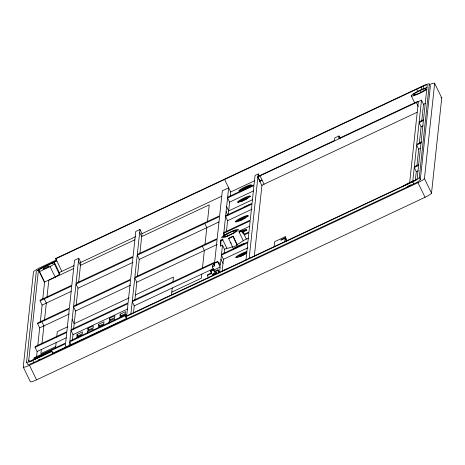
<?xml version="1.0" encoding="UTF-8"?>
<svg xmlns="http://www.w3.org/2000/svg" width="465" height="465" viewBox="0 0 465 465"><rect width="100%" height="100%" fill="white"/><g stroke="black" fill="none" stroke-linecap="round" stroke-linejoin="round"><path stroke-width="0.7" d="M224.066 253.594L224.525 249.368L222.497 245.195L220.672 246.055L220.846 240.085L222.433 239.336M220.846 240.085L220.672 246.055M430.09 84.403A7.027 1 -25.9 0 1 434.665 83.328L441.75 97.923L431.514 193.144A7.027 1 -25.9 0 1 425.057 197.294L36.549 379.864A7.027 1 -25.9 0 1 30.335 381.672L23.25 367.077L33.486 271.856A7.027 1 -25.9 0 1 39.944 267.706L56.381 259.987M61.775 271.368L55.742 258.464L423.133 85.816A7.027 1 -25.9 0 1 427.579 84.049L429.16 83.805L430.358 86.095L420.284 179.752L418.343 181.449A7.027 1 -25.9 0 1 413.827 183.896L33.765 362.502A7.027 1 -25.9 0 1 29.324 364.269L27.737 364.514L26.546 362.223L36.363 270.909L38.473 269.915L44.547 282.429M38.473 269.915L28.656 361.235A4.685 0.668 -25.9 0 0 32.794 360.032L51.795 351.098L52.766 353.574L51.795 351.098M39.484 272.002L39.734 269.659A4.685 0.668 -25.9 0 1 44.041 266.893L56.713 260.941L55.742 258.464M36.52 357.114L37.124 351.499L35.096 347.332L35.183 346.547L66.855 331.667L69.308 308.83L37.636 323.716L39.659 327.883L37.741 345.728M37.636 323.716L37.717 322.931L69.39 308.051L71.761 286.004L40.089 300.89L42.117 305.057L40.281 322.123M40.089 300.89L40.176 300.105L71.843 285.225L74.528 260.249L78.754 258.267L80.776 262.434L78.626 282.429M42.728 299.344L44.588 282.04L39.525 271.612L50.086 266.648L54.393 263.888L54.515 262.713L50.377 263.917M41.344 349.517L40.903 353.615L55.684 346.669M41.966 343.74L43.884 325.901L41.862 321.728M44.501 320.141L46.337 303.075L44.315 298.902M46.959 297.315L48.79 280.25L73.627 268.578M44.588 282.04L55.149 277.076L59.456 274.309L59.578 273.141L54.515 262.713M55.533 348.099L56.126 342.571M56.718 337.055L57.3 331.644L67.437 326.883M65.106 347.896L65.553 343.763L33.881 358.649L33.962 357.858L65.635 342.978L66.768 332.446L35.096 347.332M69.332 345.914L69.773 341.781L126.782 314.991L126.637 316.363M70.994 330.464L69.86 340.996L126.869 314.206L128.003 303.668L70.994 330.464L73.017 334.631L72.412 340.252M73.528 306.848L71.075 329.679L128.084 302.889L130.537 280.052L73.528 306.848L75.557 311.015L73.61 329.115M75.987 284.022L73.615 306.063L130.624 279.273L132.996 257.226L75.987 284.022L78.01 288.19L76.173 305.255M78.754 258.267L76.068 283.237L133.077 256.447L135.763 231.477L139.982 229.489L142.011 233.663L139.86 253.657M77.051 334.428L76.835 336.422L82.229 333.887L82.445 331.888L77.051 334.428L77.917 336.212M87.414 333.341L87.623 331.347L93.023 328.813L92.878 330.144M87.949 328.36L87.734 330.353L93.128 327.813L93.343 325.82L87.949 328.36L88.815 330.144M98.632 324.285L98.417 326.279L103.811 323.739L104.026 321.745L98.632 324.285L99.498 326.07M108.996 323.198L109.211 321.205L114.605 318.67L114.39 320.664M109.531 318.211L109.316 320.211L114.716 317.671L114.925 315.677L109.531 318.211L110.397 320.001M120.214 314.142L119.999 316.136L125.399 313.596L125.614 311.602L120.214 314.142L121.086 315.927M134.763 278.07L132.31 300.907L214.656 262.208L217.108 239.37L134.763 278.07L136.786 282.238L134.844 300.344M137.216 255.244L134.844 277.291L217.196 238.592L219.561 216.545L137.216 255.244L139.244 259.412L137.408 276.483M139.982 229.489L137.303 254.465L219.649 215.766L222.334 190.795L228.664 187.819L223.549 235.424M130.834 314.561L132.223 301.686L214.568 262.987M133.478 313.009L134.251 305.86L132.223 301.686M171.562 294.438L172.253 287.998M172.922 281.807L173.428 277.07L135.425 294.932M201.816 274.106L201.374 278.204L171.818 292.096M202.438 268.328L204.356 250.49L202.327 246.316M204.972 244.73L206.809 227.664L204.78 223.491M207.425 221.904L209.262 204.838L141.697 236.586L139.669 232.419M207.355 275.507L207.442 274.722L211.662 272.74L211.581 273.519L207.355 275.507L208.57 278.006M211.581 273.519L210.564 271.438L210.651 270.653L213.604 269.264L214.621 271.351L214.534 272.13L217.916 270.543L218.004 269.764L214.621 271.351M213.511 269.386L212.296 266.887L212.464 265.323L214.365 264.434M212.726 275.78L212.261 274.344L216.487 272.362L217.12 273.664M212.296 266.887L214.406 265.893L213.435 263.417L217.661 261.435L218.672 263.516L218.8 262.347L220.317 265.474L222.497 245.195M214.534 272.13L213.522 270.049L213.604 269.264M214.406 265.893L214.446 265.503M216.952 273.792L216.487 272.362M218.004 269.764L219.521 272.891L220.148 267.038L217.661 261.435M222.165 271.31L223.456 259.301L221.427 255.134L247.822 242.73L245.915 260.487M226.414 231.797L227.606 220.672L225.583 216.498L251.978 204.094L250.257 220.09L223.863 232.494M228.28 214.4L229.6 202.136L227.577 197.962L253.966 185.558L252.059 203.315L225.665 215.719M230.227 196.311L230.692 191.987L224.618 179.473M228.681 238.586L228.728 238.196L233.099 236.139L237.15 244.48L237.063 245.264L232.692 247.316L228.681 238.586L233.058 236.534L233.099 236.139M232.692 247.316L232.773 246.537A9.37 1.337 -25.9 0 1 226.92 248.24L224.525 249.368M246.404 239.086L244.381 234.912L241.3 231.239L241.387 230.431L239.277 231.425L239.19 232.233L243.236 240.574A9.37 1.337 -25.9 0 1 237.15 244.48M241.387 230.431L244.468 234.104L244.381 234.912L248.891 232.791L247.909 241.951L221.514 254.355M249.124 258.627L258.226 173.927L255.058 175.415L254.053 184.779L227.658 197.183M259.935 181.025L259.894 181.414A2.342 0.331 -25.9 0 1 262.051 180.031L259.935 181.025L257.912 176.851L421.493 100.138L423.516 104.311L421.732 120.923M254.332 256.163L261.917 185.582L257.872 177.241M274.158 246.706L274.699 241.672L285.26 236.708L286.271 238.795L286.144 239.969L285.132 237.882L285.26 236.708M284.714 241.783L285.092 238.272L280.866 240.254L280.912 239.864L285.132 237.882M285.952 241.759L286.103 240.359L285.092 238.272M257.953 176.462L334.533 140.477L334.806 137.936L339.026 135.954L338.752 138.489L416.14 102.12L418.384 101.428L409.589 183.216M413.931 93.959L413.798 95.209L419.581 93.081L425.498 89.71L425.632 88.46L419.849 90.588L413.931 93.959L414.565 95.261M426.946 89.175A9.37 1.337 -25.9 0 1 412.914 95.935A9.37 1.337 -25.9 0 1 417.692 91.355L416.681 89.216M421.058 87.158L422.063 89.297A9.37 1.337 -25.9 0 1 427.114 87.618M412.699 181.943L414.251 167.493L418.703 165.401M421.116 142.953L416.669 145.045L414.338 166.714L418.791 164.622M423.534 120.499L419.081 122.591L416.75 144.26L421.836 141.872M421.493 100.138L419.163 121.813L423.615 119.72M415.344 180.333L416.28 171.666L414.251 167.493M416.907 165.831L418.692 149.213L416.669 145.045M419.32 143.377L421.104 126.759L419.081 122.591M125.951 316.892L126.666 318.845L125.655 316.758L412.815 181.815A7.027 1 -25.9 0 0 417.332 179.368L419.273 177.665L429.34 84.008M431.514 193.144L424.429 178.548L434.665 83.328M125.655 316.758L125.701 316.369L413.309 181.263M222.956 239.091L222.625 239.632L226.92 248.24M226.798 234.081L223.305 236.749L226.565 236.243L233.325 233.07L236.819 230.402L233.558 230.907L226.798 234.081L227.745 236.034M34.189 359.683L38.333 357.318L42.832 355.667M55.701 258.854L423.092 86.205A4.685 0.668 -25.9 0 1 427.23 85.002L417.163 178.659A4.685 0.668 -25.9 0 1 412.856 181.426M56.753 260.551L39.572 268.95A7.027 1 -25.9 0 0 37.624 270.653M417.698 91.303L422.069 89.245M58.607 272.856L73.982 265.631M80.776 262.434L135.821 236.569M142.011 233.663L221.741 196.195M230.692 191.987L254.512 180.792M134.85 239.806L80.462 265.364L78.44 261.196M261.917 185.582A2.342 0.331 -25.9 0 1 264.074 184.198L417.041 112.315M229.6 202.136L253.419 190.941M252.472 199.723L228.658 210.912L226.629 206.745M421.104 126.759L423.011 125.864M42.117 305.057L71.174 291.404M78.01 288.19L133.054 262.324M139.244 259.412L219.015 221.927M227.606 220.672L252.071 209.174M238.679 231.396L249.624 226.252M220.759 240.893L222.875 239.899M239.19 232.233L241.3 231.239M418.692 149.213L420.598 148.318M39.659 327.883L69.372 313.922M75.557 311.015L130.601 285.15M136.786 282.238L217.207 244.451M244.468 234.104L248.978 231.983L250.17 220.869L223.781 233.273L224.938 235.656M243.236 240.574L248.339 238.173M129.235 297.838L74.191 323.704L72.168 319.536M213.394 263.806L217.62 261.824M223.456 259.301L247.915 247.81M416.28 171.666L418.186 170.771M37.124 351.499L66.263 337.805M73.017 334.631L127.404 309.074M134.251 305.86L213.383 268.671M210.564 271.438L213.522 270.049M213.813 270.014L220.148 267.038M76.725 337.416L82.125 334.881M98.313 327.273L103.707 324.739M119.894 317.13L125.288 314.596M212.22 274.734L216.446 272.752M224.287 270.217L228.507 268.229M26.546 362.223L28.313 362.183A7.027 1 -25.9 0 0 32.753 360.422L51.755 351.488M38.345 359.986L40.217 359.102M52.812 353.185L126.713 318.455M407.462 186.517L411.205 184.762M23.25 367.077A7.027 1 -25.9 0 0 29.458 365.269L417.965 182.693A7.027 1 -25.9 0 0 424.429 178.548M423.516 104.311L424.609 103.823A9.37 1.337 -25.9 0 0 425.713 103.288M423.092 86.205L424.307 88.705M419.849 90.588L420.796 92.541M416.268 102.434L418.297 106.601M411.269 95.802L414.751 102.968M419.273 177.665L420.284 179.752M417.965 182.693L425.057 197.294M412.815 181.815L413.827 183.896M339.026 135.954L340.182 138.338M260.022 175.857L264.074 184.198M258.226 173.927L259.092 175.712M226.106 211.621L227.844 215.196M233.558 230.907L234.505 232.86M230.594 242.044L231.215 243.329M220.991 259.232L223.014 263.399M217.916 270.543L218.829 272.42M213.435 263.417L214.196 264.98M210.651 270.653L211.412 272.217M212.261 274.344L212.767 275.39M109.211 321.205L109.787 322.396M87.623 331.347L88.205 332.539M54.393 263.888L59.456 274.309M50.086 266.648L55.149 277.076M69.773 341.781L71.221 344.757M32.753 360.422L33.765 362.502M28.784 360.05L29.545 361.613M29.458 365.269L36.549 379.864M233.058 236.534L237.063 245.264M440.965 97.737A7.027 1 -25.9 0 1 441.75 97.923M242.294 232.023A3.511 0.5 -25.9 0 1 242.852 232.64M243.823 189.842A3.511 0.5 -25.9 0 1 242.904 189.476A3.511 0.5 -25.9 0 1 247.543 187.186A3.511 0.5 -25.9 0 1 247.653 187.953M245.398 189.179A3.511 0.5 -25.9 0 1 244.578 189.546M244.573 207.059A7.027 1 -25.9 0 1 248.897 204.96M242.114 230.75A7.027 1 -25.9 0 1 246.688 229.629A7.027 1 -25.9 0 1 242.399 232.733M242.416 231.378A7.027 1 -25.9 0 1 246.81 230.099M239.376 191.167A7.027 1 -25.9 0 1 245.584 187.424A7.027 1 -25.9 0 1 251.612 185.413M402.585 186.587A9.37 1.337 -25.9 0 1 415.902 180.019M30.969 361.224A9.37 1.337 -25.9 0 1 45.599 354.353M240.039 256.564A3.511 0.5 -25.9 0 1 241.294 255.058A3.511 0.5 -25.9 0 1 245.468 253.663A3.511 0.5 -25.9 0 1 240.684 256.349M246.409 253.193A7.027 1 -25.9 0 1 237.446 257.407A7.027 1 -25.9 0 1 237.627 255.75A7.027 1 -25.9 0 1 246.584 251.542M236.237 257.668A7.027 1 -25.9 0 1 246.892 252.164M232.756 249.275A7.027 1 -25.9 0 1 238.969 245.532A7.027 1 -25.9 0 1 244.997 243.52M234.755 248.601A7.027 1 -25.9 0 1 236.086 247.799M236.58 247.525A7.027 1 -25.9 0 1 237.627 246.967M238.167 246.688A7.027 1 -25.9 0 1 240.905 245.427M244.201 200.299A3.511 0.5 -25.9 0 1 241.422 200.816A3.511 0.5 -25.9 0 1 246.729 198.2A3.511 0.5 -25.9 0 1 245.026 199.898M237.929 202.694A7.027 1 -25.9 0 1 243.561 198.944A7.027 1 -25.9 0 1 250.414 196.538M242.928 219.41A3.511 0.5 -25.9 0 1 239.056 220.59A3.511 0.5 -25.9 0 1 244.038 217.893A3.511 0.5 -25.9 0 1 243.695 218.992M235.831 222.206A7.027 1 -25.9 0 1 241.463 218.457A7.027 1 -25.9 0 1 248.316 216.051M241.881 190.47A7.027 1 -25.9 0 0 251.489 184.989A7.027 1 -25.9 0 0 242.096 188.441A7.027 1 -25.9 0 0 241.881 190.47M44.349 268.712A3.511 0.5 -25.9 0 0 49.156 265.974A3.511 0.5 -25.9 0 0 44.46 267.701A3.511 0.5 -25.9 0 0 44.349 268.712M225.694 236.912A9.37 1.337 -25.9 0 0 238.504 229.605A9.37 1.337 -25.9 0 0 225.984 234.209A9.37 1.337 -25.9 0 0 225.694 236.912M238.586 221.108A7.027 1 -25.9 0 0 248.2 215.626A7.027 1 -25.9 0 0 238.807 219.079A7.027 1 -25.9 0 0 238.586 221.108M240.684 201.595A7.027 1 -25.9 0 0 250.298 196.114A7.027 1 -25.9 0 0 240.905 199.566A7.027 1 -25.9 0 0 240.684 201.595"/></g></svg>
